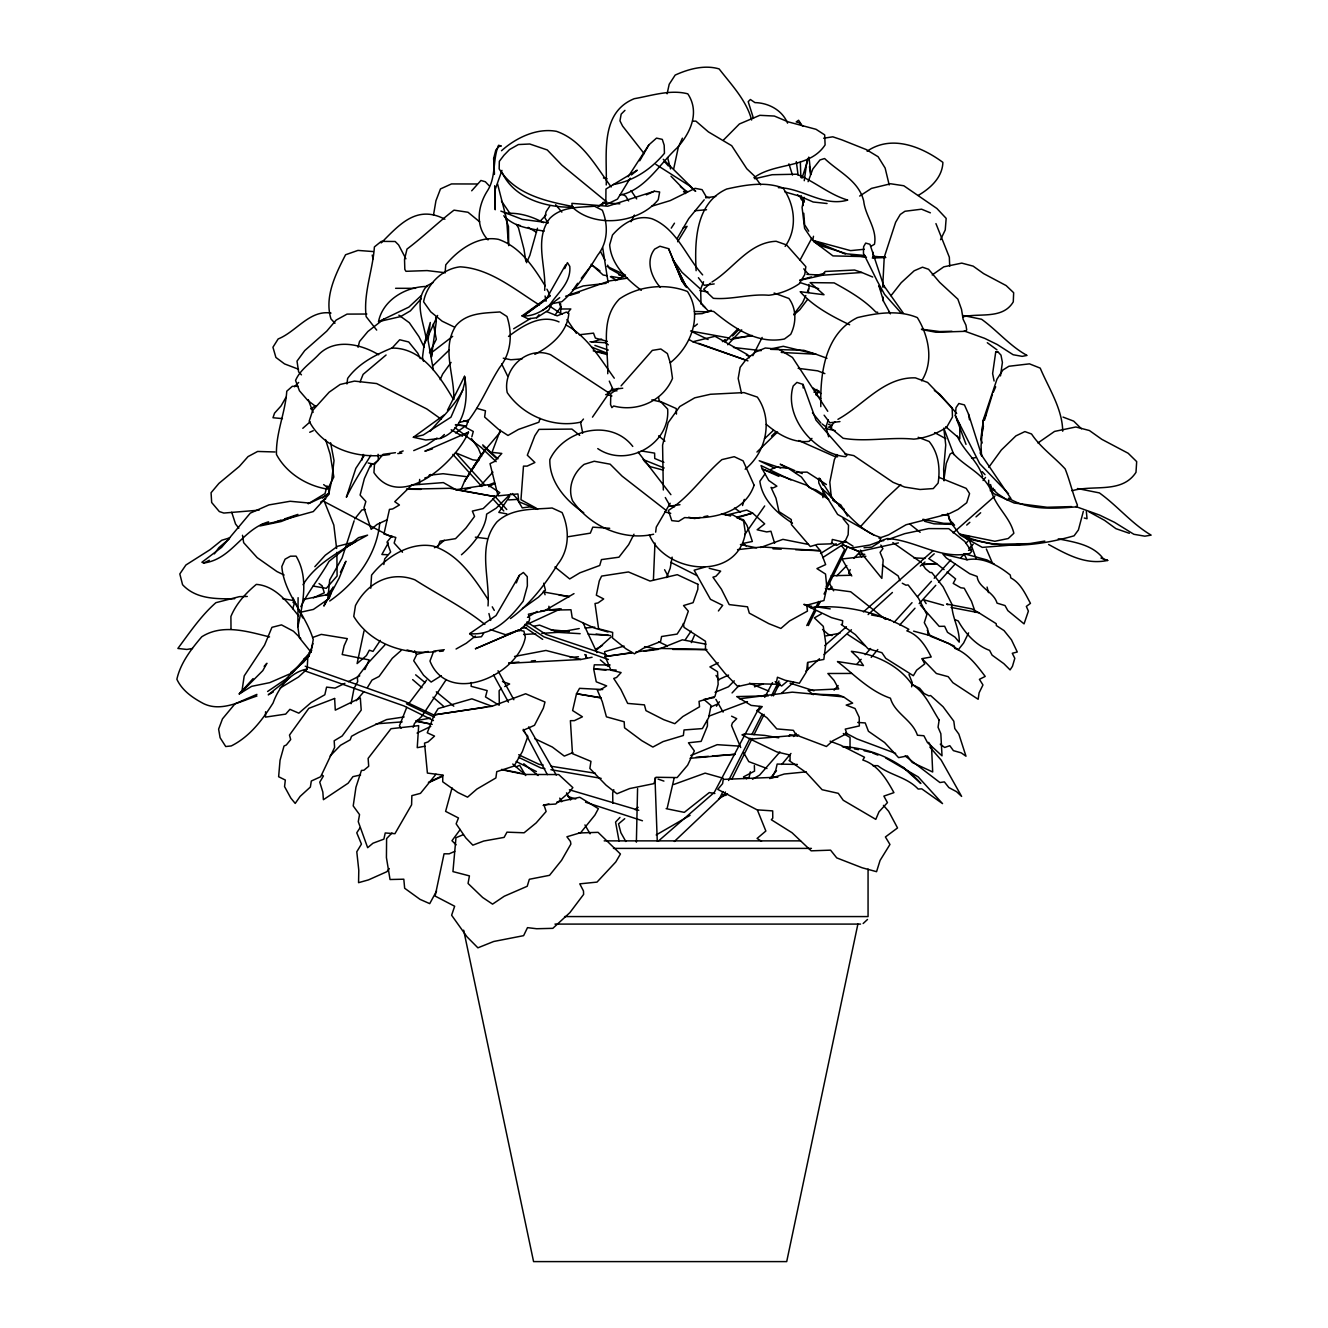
<?xml version="1.0" encoding="UTF-8"?>
<svg xmlns="http://www.w3.org/2000/svg" width="1328" height="1328" viewBox="0 0 1328 1328"><rect width="100%" height="100%" fill="white"/><g stroke="black" fill="none" stroke-linecap="round" stroke-linejoin="round"><path stroke-width="1.5" d="M696.121 270.696C694.561 241.281 695.54 203.051 726.632 189.041C744.859 184.974 765.094 181.206 783.005 188.028C795.057 205.043 797.68 228.848 785.13 246.394M707.442 720.025L707.426 726.034L701.151 741.373L688.452 742.784L694.361 750.918L687.655 765.16L677.131 777.577L655.999 777.278L653.907 783.636L629.638 788.566L616.956 793.762L606.099 785.197L589.864 768.464L590.96 761.359L572.468 753.657L570.393 720.672L574.36 720.656L582.428 716.805L572.617 710.563L576.501 693.731L579.556 688.336L602.729 689.531M850.02 747.531L850.053 737.472L843.33 733.521M988.679 480.205L988.663 483.89L991.485 488.123L997.876 493.867L1006.69 499.726L1010.923 498.498L980.031 452.898M309.142 652.446L310.984 652.164L299.398 637.755L297.837 626.733L298.103 597.683M265.6 711.742L265.484 717.12L285.686 714.115L289.902 709.335L298.833 713.169L311.167 702.512L324.829 694.76L326.588 687.124L335.054 688.12L344.898 683.306M606.249 184.957C607.195 154.895 599.492 112.863 634.22 98.704C651.733 95.649 670.325 89.275 687.804 93.84C700.155 112.332 690.344 133.315 677.014 147.956C659.053 164.489 645.308 189.838 619.894 195.183M822.928 497.635L823.177 489.418M379.791 522.701C376.87 554.971 355.804 582.859 329.709 601.003M636.378 842.184L637.573 788.55M820.804 406.65C820.057 374.064 824.655 333.66 857.423 317.608C876.762 313.01 898.525 309.706 917.333 317.608C928.82 336.167 934.049 361.382 921.682 380.854M653.409 580.104L654.953 543.069M471.291 682.526L471.125 686.31L487.177 690.593L485.5 696.918L498.415 704.819M419.432 484.438L419.648 479.425M280.142 688.037L298.501 677.014L307.166 669.046L307.814 657.078L303.431 662.357L290.799 672.483M370.744 588.221L371.574 575.124C385.767 557.295 409.871 541.409 433.625 546.157C458.924 554.606 474.279 578.427 488.206 599.692M804.253 180.708L807.192 159.393M445.129 272.273L445.76 264.853C458.027 249.863 478.08 235.371 498.465 239.355C520.111 246.792 533.673 267.16 545.127 285.819M364.021 630.9L357.099 663.585L366.445 655.567L369.333 650.222L373.002 651.384L380.323 640.395M966.02 444.382L955.313 415.515L956.027 407.663L958.866 403.496L964.46 404.924L968.544 414.17L981.824 455.819M800.336 162.082L800.867 177.587M655.667 532.146L656.264 527.116L670.175 503.279M807.573 662.788L806.461 671.819L799.356 683.273L785.13 680.268L777.444 677.23L776.017 684.219L750.984 683.621L737.77 686.526L725.105 673.495L705.483 649.375L705.517 641.291L684.069 627.397L683.289 623.479M433.36 370.031L428.048 340.217L430.289 322.488L424.113 344.599L422.503 357.315L423.466 361.183M346.923 383.958L347.637 378.414C358.245 363.64 375.293 354.858 391.76 348.085C421.806 347.521 440.033 376.72 453.529 399.545M997.859 351.97L995.751 351.854L992.63 373.55L994.091 381.003M297.837 626.733C302.85 603.576 308.992 577.912 296.111 556.133L290.434 556.2L285.088 559.171L281.835 566.525C283.877 593.467 305.589 613.951 313.242 639.498L310.984 652.164M1000.482 375.907L1002.408 362.428L1000.98 355.124L998.208 352.169L995.751 351.854M943.843 480.022L946.266 463.422L950.101 454.076L952.425 452.649C964.709 467.058 984.778 473.465 991.784 492.456C996.548 507.528 1010.326 517.837 1013.862 533.275L1008.234 538.521L994.838 541.276L959.497 534.055L950.865 522.668L947.677 513.421M383.825 564.516L384.722 558.872L390.648 552.05L387.012 542.073L391.843 536.147M911.622 686.808L912.286 682.741L908.999 674.607M433.492 215.103L435.949 200.727L440.481 188.925L451.487 183.928L476.702 183.994M672.151 557.146L670.159 568.351L666.507 577.547M981.724 435.601L983.45 426.006M984.48 420.246L992.448 394.15M789.363 736.326L789.662 734.683L797.331 736.027M326.738 599.99L323.866 606.066L327.767 599.326L329.693 579.954L342.093 557.959L354.128 520.808M813.5 236.268L812.67 240.351L845.305 254.063M364.885 669.578L369.151 659.916L342.192 654.521L344.135 645.757L347.338 638.635L321.26 634.386L312.644 637.49M804.204 197.357L802.079 207.417L804.602 228.383L812.67 240.351L850.584 250.627L864.213 249.282M857.888 924.089L786.707 1261.6L533.574 1261.6L463.655 930.164M351.09 703.724L354.028 688.485L357.697 681.596L357.332 677.247L368.454 662.655L385.103 644.727M673.711 168.789L678.309 147.342L682.409 138.178M667.104 93.79L669.212 84.245L675.172 75.082C688.535 69.006 704.57 64.591 719.129 68.923C731.28 84.594 746.635 100.579 751.615 120.035M750.337 771.784L749.092 777.478L743.414 778.407M1083.349 511.313L1078.402 529.955L1074.086 535.815C1036.77 546.455 995.851 550.672 959.497 534.055M667.171 808.254L674.176 777.959M361.797 460.268L363.158 454.442M564.682 268.638L567.421 262.629L569.795 266.38C571.189 282.781 557.777 292.625 549.825 304.859C542.305 311.532 532.362 316.811 522.037 315.881L550.24 295.663L523.315 316.081L545.825 299.813L565.562 264.953M358.062 347.289L359.506 341.528L367.889 331.485L384.041 318.936M494.265 174.433L493.667 158.48L495.825 150.014L498.93 146.545L501.32 145.98L498.531 145.3C492.489 159.692 496.274 176.79 487.625 190.535C477.931 205.392 474.81 226.075 488.023 239.903M744.294 499.394L742.551 505.52M444.083 415.017L413.373 437.277L423.217 435.02L450.956 417.175L462.775 389.984L465.215 380.671L464.534 376.322L447.503 410.269M471.872 436.729L473.283 431.484L465.929 427.5L468.386 419.847M537.475 228.233L529.822 255.441L526.519 262.695M501.951 170.399L494.863 190.402L495.244 209.758L494.73 186.053M801.996 178.168L808.769 157.119M540.015 418.403L538.919 422.221L518.451 429.425L507.993 435.451L498.631 429.425L484.62 417.025L485.467 410.784L476.868 408.36M267.575 691.49L285.869 679.089L309.026 656.065L312.927 643.599M828.622 436.796L825.983 426.919L828.257 419.814M452.035 787.886L445.61 811.375L458.475 817.982L456.135 823.825L465.813 837.902L472.851 845.156L483.724 841.039L504.109 837.387L506.981 832.158L524.095 832.789L536.18 822.895L546.14 811.491L543.916 804.801L555.685 804.038L569.33 792.252L572.849 787.604L558.723 774.556L524.892 774.456L503.046 769.974M292.658 608.705L294.335 603.626L292.957 602.215M613.785 789.679L612.689 792.999L612.839 803.34M413.141 727.329L414.485 723.428L421.823 716.307L446.225 679.587M808.105 181.67L812.819 169.021L819.974 159.958L824.588 158.53C838.532 171.976 858.801 180.542 863.715 201.092C865.242 216.032 877.443 228.914 874.471 244.252L871.151 246.178M370.728 466.825L371.906 463.738L368.188 463.007M701.035 304.178L700.636 289.172L703.541 281.752M406.75 707.343L399.413 725.868L401.122 728.176M516.326 582.892L519.298 575.406L523.381 572.468L527.266 576.667L527.365 585.93L523.182 601.186C510.101 618.201 493.452 636.062 469.664 633.639L474.345 637.473L481.45 636.759L483.624 633.356M360.087 381.866L363.092 374.396L386.083 355.008M424.113 344.599L437.626 315.45M850.202 569.579L848.658 573.298L851.829 575.937M461.297 488.837L464.518 481.317L475.059 464.402M691.307 642.619L694.312 635.647M993.261 392.324L995.668 386.846M440.182 379.625L442.672 374.031L451.055 362.428M805.814 295.53L802.577 302.651L793.995 314.072M807.441 291.977L809.051 288.425L808.918 284.408M416.726 654.455L413.705 660.73L423.532 675.188L431.135 682.061L441.311 675.67M836.856 454.508L834.349 459.687L829.817 482.164L831.345 497.685M986.057 414.801L983.384 420.312L980.761 439.236L982.172 443.037M940.523 239.704L945.237 229.993L946.167 218.373L936.904 208.496L903.787 185.754L890.607 183.762L871.483 188.393L859.664 196.063M968.577 632.892L963.597 643.051L958.351 649.674L948.657 643.466L930.397 636.228L927.293 630.169M328.564 596.305L333.145 587.059M340.449 572.285L345.927 561.196L339.155 578.112L327.767 599.326M806.777 625.554L818.745 601.451M826.116 586.611L844.558 549.526L841.587 545.841M808.37 625.571L815.741 610.731M817.583 607.029L820.339 601.468M824.024 594.048L847.065 547.684M723.594 795.721L725.437 792.019M731.877 779.088L752.146 738.418M754.005 734.716L764.131 714.381M773.344 695.905L779.802 682.957M552.398 302.718L548.763 309.988L536.628 317.757L528.029 318.836L522.037 315.881M631.032 221.743L634.402 215.07M722.98 791.554L719.245 798.925L674.342 841.471M728.574 780.499L750.038 738.119M751.897 734.434L762.156 714.182M771.485 695.756L778.955 681.015M429.459 352.767L436.314 339.271L433.326 324.015M633.971 534.221L628.675 544.629L618.948 557.196L601.435 559.603L599.741 565.479L579.855 572.833L569.695 578.942L554.921 566.973M752.876 355.672L762.156 337.428M759.882 706.446L714.232 792.501L658.373 841.072M764.729 697.3L772.498 682.658M867.499 919.457L863.15 923.524M800.02 260.122L811.757 238.293M436.58 891.022L429.724 903.638L420.013 899.355L404.658 888.249L403.812 879.202L390.034 879.518L386.431 857.606L386.597 838.615L391.959 832.988M462.775 389.984C454.774 405.87 441.411 417.606 430.372 431.069M630.219 178.201L617.47 199.117L605.834 204.794L605.95 189.024L637.274 170.183L631.431 174.914M370.927 455.255C362.229 469.033 353.646 482.379 346.359 497.236L355.821 468.369L364.353 455.454M388.324 542.853L381.866 554.506L387.71 554.706M300.825 606.713C308.76 590.728 320.197 576.85 329.045 561.329L358.527 537.657L367.59 535.134L347.67 546.057L356.053 541.309C336.797 553.295 315.168 564.782 303 584.735M285.968 397.338L281.038 405.97L274.547 413.141L272.987 417.739L282.432 418.619M639.731 160.804L648.877 144.868L656.513 138.112L662.29 139.374L664.183 145.2L664.448 153.301C651.152 169.204 634.004 180.807 613.121 184.592M592.471 417.141L612.44 388.224M519.298 575.406L496.025 615.545L469.664 633.639M677.23 238.393L688.751 218.589L704.205 199.798M421.358 298.534L410.369 310.885L400.608 316.579L378.53 321.658C382.796 299.896 406.219 286.3 427.566 286.45M500.341 430.206L492.007 452.367L501.785 453.446L494.348 461.58L490.032 463.655L498.033 495.859L517.953 493.933L518.783 501.718L537.624 509.404M253.084 678.608L239.256 693.946L242.061 690.328L244.219 675.902L264.587 645.076L271.941 627.331L281.503 624.89L293.438 631.215L300.775 638.453M500.291 432.115L481.184 454.641L473.498 467.074M367.458 687.456L372.023 680.069L379.044 676.483L392.275 658.306L400.956 650.637M481.184 454.641L464.518 481.317L468.967 474.644M628.144 176.79L648.877 144.868M671.238 228.134L674.475 223.187M549.775 206.122L546.123 211.65L544.779 217.56L548.115 223.054M716.456 706.197L719.378 701.782M471.174 471.307L486.729 447.934M360.021 827.842L356.751 832.789L361.448 844.077L356.784 851.779L358.792 870.238L358.56 882.672L368.503 879.883L386.896 871.683L389.287 868.545M685.447 639.515L691.141 631.049M408.642 703.84L426.57 680.152M744.742 534.57L764.679 505.951M574.128 288.325L577.647 283.279M677.629 241.746L687.074 226.341L683.19 227.918M392.142 347.953L399.695 339.752L408.725 341.977L417.805 353.198L420.295 358.577M311.682 650.405L292.309 672.848L269.75 682.642L251.639 686.344L239.256 693.946M214.356 553.892L218.921 547.601L229.263 538.886M555.154 314.852L561.13 306.652M988.779 467.273L1001.329 450.009L1015.903 435.883L1024.901 431.583L1031.541 433.99C1040.654 447.685 1054.183 456.965 1065.172 468.933C1069.953 480.935 1072.559 493.335 1077.44 505.155L1076.493 506.848C1053.884 508.674 1028.586 510.483 1008.583 498.183M260.786 524.776L275.062 522.136L313.275 511.579L329.211 494.066L309.706 503.096L290.151 501.27L268.887 504.922L250.311 513.106L221.61 547.352L201.889 562.259L203.682 563.022C231.952 559.387 242.277 529.191 268.605 521.821M807.557 299.447L799.821 309.69L793.845 314.919M718.398 610.963L722.681 605.336L710.463 599.326L694.146 570.21L704.72 567.189M460.285 829.452L451.968 840.724L456.118 844.857M509.686 496.39L498.813 512.409L506.864 513.87M890.955 295.729L901.181 282.731L914.179 270.779L922.495 267.194L928.554 269.285L939.66 282.349L957.87 299.165L961.522 309.391L963.115 319.251L965.954 325.211L966.718 329.908L965.406 331.319L935.958 332.249L921.698 329.543M581.282 278.299L591.508 265.301M536.628 317.757L539.035 314.719M983.069 480.52L985.525 477.433M354.676 518.982L361.897 509.985L365.3 509.421M471.689 190.8L480.935 180.475L485.351 181.753L489.302 185.903M567.571 312.877L570.824 308.976L561.495 308.992L559.171 302.452M583.473 419.05L580.618 422.487L582.71 433.144M769.908 778.64L776.482 770.771M781.76 764.463L790.957 753.441M871.218 657.393L877.808 649.525M432.447 448.864L424.86 451.205L468.485 432.164C455.919 461.878 400.558 512.226 373.932 472.585L374.463 464.601L383.128 454.325L395.462 452.699M356.186 700.736L363.706 691.888M435.999 774.224L420.461 793.364L411.863 795.638L411.597 804.818L394.931 833.685L385.236 832.971L383.875 839.147L372.952 843.23L367.657 847.696L358.278 821.683L359.539 814.612L353.215 805.93L355.954 787.222L361.432 770.456L363.872 770.257L368.703 766.256L368.122 758.404L391.013 728.707L418.669 725.636L417.241 747.664L425.01 746.203M332.714 588.57L326.007 595.392M779.934 751.947L759.616 775.104L752.495 779.237M793.463 736.509L796.169 733.421M834.084 690.178L838.134 685.547M857.091 663.934L861.158 659.302M865.209 654.671L870.62 648.496M264.139 666.341L266.911 663.27L262.811 670.623L240.351 693.183M307.166 669.046C290.334 672.018 278.498 687.721 273.053 703.043C262.164 720.141 249.863 736.625 231.271 745.938L225.727 746.535L220.099 737.737L218.622 729.138L222.473 718.863L234.94 703.873L256.918 694.378M501.519 150.728C515.845 137.913 536.661 127.704 556.482 131.339C582.311 140.287 595.708 166.199 611.212 186.949M492.92 472.137L480.006 486.264M894.026 622.483L912.037 602.663M917.565 596.554L931.426 581.315M934.198 578.261L950.815 559.968M966.054 543.185L968.826 540.147M899.753 624.973L914.992 608.207M919.159 603.626L935.775 585.333M938.547 582.278L955.181 563.985M960.708 557.893L963.481 554.838M969.025 548.746L973.192 544.165M314.836 566.691L325.26 555.253L337.495 546.289L352.468 542.488M501.42 688.269L499.112 690.792L499.328 705.102M430.637 474.445L428.214 477.034L424.794 477.997M727.744 344.765L741.705 329.842M732.06 692.934L739.082 685.447M829.021 589.698L831.826 586.71M540.479 220.88L546.057 214.97M449.213 350.011L433.011 365.681M732.658 335.967L738.335 330.058M330.124 756.014L340.532 745.274L350.26 739.779L351.522 736.293L358.743 732.326L386.631 719.577L404.144 716.937M834.963 421.806L829.768 427.184L843.131 438.273C866.653 442.224 890.059 436.779 913.83 439.136C925.649 438.057 936.804 433.692 946.681 427.234L952.458 417.025L952.176 407.962L927.625 382.447L915.407 377.866C883.834 376.837 863.515 405.272 837.935 419.333M836.839 575.788L846.783 565.562M853.887 558.258L860.976 550.937M725.121 341.943L737.97 328.763M621.089 385.867L652.33 350.376L660.846 348.998L667.386 353.563L670.258 362.743L672.499 378.38C663.021 401.122 637.108 412.294 613.669 405.986L611.893 407.63L610.548 404.592L610.814 393.619L618.267 388.307M734.268 680.832L728.474 686.759L715.062 692.32M826.846 586.063L829.751 583.108M811.939 438.389L809.034 441.344C793.098 443.32 778.009 434.356 766.306 424.346M860.942 526.154L885.842 498.515L900.799 484.571M723.577 139.955L739.414 123.969L759.832 115.32L774.357 116.051L788.218 121.877L816.056 129.314L824.688 134.875L825.103 144.901C809.267 168.938 775.403 161.983 753.889 177.736M294.401 386.714L298.667 382.464M624.957 110.357L621.172 114.125L619.96 120.848L622.6 126.077L644.163 153.633M518.982 631.049L529.092 621.089L529.723 618.582L528.395 614.217L544.463 610.814L573.995 593.616M756.943 452.051L777.594 431.982M815.94 394.715L818.895 391.843M771.518 436.099L775.95 431.832M815.84 393.47L818.795 390.631M764.978 473.996L759.865 481.267C762.255 499.826 777.444 513.637 792.467 523.166M670.159 362.81C690.992 346.359 703.11 315.566 687.439 291.496C666.075 283.08 638.635 285.653 619.479 298.933C599.559 319.201 608.423 348.517 607.743 373.732M510.633 493.817L496.24 508.143L486.629 514.119C485.583 529.274 472.751 545.044 461.447 554.755M764.513 438.721L773.51 430.272M814.014 392.258L817.019 389.436M413.373 437.277L425.773 440L440.149 438.472L444.382 434.505M420.876 295.912L408.875 307.1L378.53 321.658M596.82 649.757L611.112 636.876M781.511 693.282L793.663 682.243M805.83 671.188L819.492 658.754M824.057 654.621L851.397 629.754M868.114 614.565L892.416 592.471M745.174 469.216C766.239 452.167 773.51 420.013 757.325 397.089L743.962 392.59L710.463 394.267L694.71 397.836L679.77 406.534L668.15 422.702L662.589 445.129L663.336 489.999M381.202 242.908C399.363 224.731 416.594 204.446 444.88 219.203M710.414 283.196L703.691 289.222L713.335 298.319C731.994 299.862 749.872 293.637 768.812 295.264C779.719 293.986 790.077 289.936 799.19 283.827L804.751 274.547L805.847 266.679L786.591 244.966L776.15 241.281C748.892 242.343 733.587 268.92 711.974 282.001M933.036 550.672L863.432 611.893M953.155 532.893L994.954 495.975M920.287 566.093L924.935 561.993M929.583 557.893L934.215 553.793M966.718 525.075L969.822 522.336M976.014 516.874L980.662 512.757M302.801 428.297L310.138 421.839M776.913 687.439L780.001 684.733M824.804 645.607L846.434 626.733M436.746 546.787L444.332 540.264M635.249 809.765L638.121 807.308M990.24 490.746L993.228 488.223M787.487 681.081L781.611 686.028L775.187 681.613M624.741 818.679L618.533 823.908L620.89 832.739L625.837 841.504M722.548 341.645L725.055 339.553M694.411 326.505L697.399 324.049M432.38 352.003L452.665 336.366M289.62 677.695L268.256 694.826L273.352 691.921M510.45 618.549C530.021 604.323 545.111 584.586 557.793 564.168C569.612 549.427 569.579 529.258 562.093 512.558L552.116 507.993C533.076 509.637 511.977 507.794 496.904 521.954C476.818 545.957 490.148 577.929 488.023 605.95M322.521 498.1L328.946 493.02L331.635 480.869L334.025 460.6L330.589 442.739M475.407 636.062L466.277 643.25L456.068 649.01M619.96 817.417L615.561 822.098L619.064 841.039M530.619 318.471L513.654 328.78M326.041 495.195L328.946 493.02L329.128 489.185L326.97 485.915M542.588 310.486L559.702 297.688M522.468 608.556L538.421 597.218L545.443 590.23L543.683 583.241M508.508 336.432C522.734 325.758 540.828 313.757 559.038 321.924M932.19 274.946L943.793 266.845L961.754 263.11L973.142 266.131L983.65 273.634L1006.159 285.586L1013.662 292.724L1013.281 301.871C1002.607 319.683 979.566 312.777 962.75 316.877M455.57 432.945L465.613 425.939L455.77 424.611M1037.932 442.954L1054.548 431.417L1075.846 426.985L1089.408 430.521L1101.792 439.319L1128.169 453.263L1136.685 461.613L1135.988 472.336C1121.795 494.099 1093.027 484.388 1071.945 490.779M437.028 438.057L426.886 444.946L413.722 450.607M463.455 834.615L455.969 837.702L452.948 871.6L469.431 875.882L468.054 883.452L482.645 897.479L492.555 904.136L504.258 896.234L527.216 886.274L529.341 879.285L549.543 875.318L561.595 860.278L570.891 844.06L570.442 841.454L566.907 836.773L580.718 832.656L594.911 815.077L598.364 808.669L579.755 797.265L556.698 802.228M918.196 195.432C930.397 188.294 942.365 177.487 942.897 162.381C921.698 146.727 891.669 134.344 867.118 151.209M463.953 435.202L468.485 432.164M320.712 502.034L325.775 498.78M822.729 557.577L843.413 544.248M440.149 438.472C465.215 429.575 469.016 398.765 464.534 376.322M310.702 408.858L315.732 405.687M820.505 553.51L836.208 543.75M527.498 617.337L537.11 611.428M308.196 503.793L325.045 493.584L326.754 486.978L323.667 484.604M600.223 204.927L603.559 202.918L619.861 203.815M656.181 834.947L690.079 815.342M718.597 798.842L727.528 793.679M359.772 675.852L348.318 681.646M821.451 613.835L814.379 617.902L823.294 626.335L825.85 643.748L823.825 659.435L807.64 662.406L807.905 669.611M304.012 658.904L309.026 656.065M596.239 648.944L602.497 645.408M488.804 486.745L494.796 483.375M534.852 354.327C550.722 346.359 567.587 332.166 568.816 313.225L566.326 312.097L557.179 315.832L546.588 311.599M598.065 206.604L606.63 201.889L561.877 165.137L547.252 149.948L529.739 144.005L518.368 144.553L509.52 149.566L503.943 155.26L499.328 161.335L499.162 168.888C515.065 194.502 545.808 201.258 573.181 206.587M432.945 282.648L426.886 285.852C413.357 301.406 423.798 322.073 426.321 339.719M504.69 686.559L509.603 684.003L502.499 681.513M615.296 280.64L623.679 276.506L609.369 268.522L607.61 265.152M417.075 733.073L430.787 726.399M718.332 662.805L709.899 666.905L717.552 671.736L718.149 684.335L714.962 696.453L699.043 701.367L699.524 706.811L682.824 716.556L674.823 723.694L663.784 719.693L645.972 710.646L644.412 704.869L627.663 703.408L620.857 689.398L613.735 678.459L616.557 677.496L621.122 672.566L610.93 670.192L605.186 656.513L604.572 651.716L624.077 646.089M203.682 563.022L209.359 560.283M690.776 755.532L717.186 744.676L739.812 746.137M428.38 782.358L443.303 775.353M313.325 597.882L324.298 592.803L322.189 585.914L319.052 583.54M608.124 392.125L611.66 390.498L617.022 390.83M527.681 624.077L561.063 608.656M386.88 519.895L377.052 524.411L371.176 529.357L363.972 507.86L365.864 501.486L360.104 495.095L364.37 478.578L370.827 464.451L373.234 464.136L378.38 460.185L378.098 454.309M718.697 679.587L728.574 675.072M646.371 194.851L654.372 191.249L659.651 191.979L658.256 199.665C639.249 223.32 594.911 228.665 572.351 207.168L571.887 203.35L607.759 206.222L654.372 191.249M430.471 781.827L441.743 776.714M309.723 432.264L313.259 430.704M770.323 469.664L776.432 466.991L788.384 468.319L801.431 477.051L809.399 487.791M454.724 851.397L449.179 853.821L444.05 853.804L435.119 896.068L454.657 906.244L451.62 915.241L466.958 936.771L477.897 947.827L493.717 941.486L523.614 935.659L527.498 927.641L536.628 928.737L552.83 928.338L569.895 912.618L583.623 894.391L583.473 890.955L579.772 883.85L597.002 882.107L615.777 861.972L620.425 854.004L598.065 832.341L578.61 832.988M710.762 706.994L718.348 703.707M516.028 766.837L519.713 765.31L525.705 775.552M572.866 752.611L564.3 756.097L552.348 747.05L534.769 738.683M673.711 784.499L705.135 773.128L723.179 778.241M660.481 648.562L682.343 639.814L705.981 644.18M295.729 515.696L281.121 521.539L260.105 525.938M434.389 547.7L437.974 546.306L440.132 541.143L455.554 538.653L465.995 527.946L474.561 516.409L472.353 511.081L483.226 508.558L499.776 492.638L487.774 484.803L455.952 489.717L443.353 482.595L411.879 485.019L394.765 501.702L399.429 504.989L392.673 508.939L389.453 509.404L383.941 534.039L395.81 537.475L394.15 543.052L402.484 552.249M488.372 485.052L493.983 482.894M491.991 706.28L525.639 693.764L544.995 702.031L543.368 708.139L534.487 725.287L523.066 730.417L527.88 736.393L522.369 751.615L514.102 766.04L496.755 771.668L495.875 777.959L476.885 789.081L467.572 797.165L457.762 792.434L442.705 781.794L442.805 775.071L427.4 773.079L424.528 743.116L428.048 741.937L434.538 736.094L427.251 732.79L434.239 714.879L438.19 708.571L471.921 698.827L491.991 706.28L434.239 714.879L486.579 706.944M256.935 696.021C240.086 701.466 221.079 712.09 203.599 703.641C192.809 697.93 182.185 690.693 176.873 679.272C180.492 663.004 191.149 649.226 201.773 636.776C222.49 623.579 247.589 631.497 269.551 636.925M708.687 716.257L747.465 701.616M761.044 696.486L766.854 694.295M711.194 310.271L702.23 313.607L694.793 314.022M572.418 289.902L583.258 285.918L606.166 283.345M605.651 394.648L609.403 393.271L550.522 354.676C526.884 345.429 502.266 369.018 507.23 392.623C523.182 415.913 553.61 428.396 581.266 422.005M760.512 547.534L782.906 539.351L808.47 544.447M565.612 296.26L609.519 280.922L627.53 278.15M879.003 538.222L888.532 534.885L906.045 524.759L949.088 513.787L957.969 509.437L966.718 502.748L969.573 493.618L966.17 488.355L938.68 477.233M887.685 539.633L904.733 533.657L928.67 528.594L948.756 528.677L964.775 541.475L971.648 551.485L969.888 553.394C940.722 560.267 915.639 540.181 887.22 538.537L869.84 545.011L850.783 548.149L842.682 544.746L842.55 541.907L846.517 542.023M399.562 452.167L403.181 450.939M968.51 550.406L972.079 549.178M275.062 522.136L280.772 520.211M284.574 518.916L297.92 514.401M754.47 686.842L763.384 683.854M591.989 342.026L601.617 339.105M465.082 489.451L470.942 487.658M736.874 517.903L752.627 513.106L764.679 523.846L757.143 529.772L766.688 531.93L770.937 531.233L774.622 543.252M569.596 295.43L579.274 292.492M229.678 537.873L221.743 540.264L210.09 549.659L185.903 565.014L179.811 573.945L182.567 584.702C196.013 599.26 216.464 599.011 234.724 598.712M651.733 206.222L670.291 200.578L695.108 188.327L702.064 189.655L706.43 197.125M799.937 280.108L811.375 276.921M815.193 275.842L824.721 273.186M736.725 517.156L752.627 513.106L746.751 510.068L725.47 515.33M428.23 651.45L416.394 654.422L414.585 650.77M458.874 422.536L468.684 420.129C481.118 403.944 488.571 384.688 499.643 367.491C511.33 353.049 512.641 333.71 506.981 316.512L499.909 311.947C484.405 313.176 467.107 312.578 456.002 325.576C441.145 348.135 454.574 374.745 453.794 399.363M543.152 805.415L548.962 804.054M754.702 178.732L772.116 174.715L796.568 174.217C814.612 181.355 829.153 194.618 847.712 200.08C823.277 207.218 802.361 187.912 778.341 187.646M722.415 341.213L726.117 340.366M850.783 548.149L859.166 551.601L898.425 542.903M799.888 280.324L822.464 275.211L861.822 272.489L872.712 277.021M689.332 339.719L692.884 341.744L715.028 336.299L747.681 354.742L749.291 357.73M653.608 534.238C623.064 541.11 589.898 526.286 572.501 500.673C567.355 487.575 573.381 472.668 584.137 464.368L594.214 461.248L610.15 464.186L622.102 476.138L666.125 510.417M360.585 774.971L352.933 776.648L348.135 783.205L323.401 799.705L322.837 792.052L319.749 782.159L323.434 775.967L321.542 775.071M299.929 612.374L313.408 609.419L329.112 598.53L330.805 593.948L303.73 599.409M771.634 348.749L783.271 346.293L815.923 354.211L826.995 358.278M730.101 339.536L752.212 335.469M550.489 304.012L561.827 301.722C576.85 288.89 587.391 271.676 597.766 255.026C608.008 242.26 608.373 224.93 602.331 210.222L594.512 206.238C579.008 207.517 561.777 206.321 549.858 218.34C533.756 239.505 546.439 266.364 544.663 290.351M700.288 517.422L694.61 518.551L688.634 517.239M704.056 516.658L707.841 515.895M508.807 663.286L580.817 659.485L592.089 657.26M826.016 635.88L839.993 633.174M520.991 628.509L526.569 627.497M534.005 626.152L539.583 625.139L557.943 632.36L580.17 633.688M579.224 628.559L557.943 632.36L541.791 633.356M416.295 720.623L430.255 718.133M714.099 697.632L703.923 699.424L711.028 705.566L708.671 717.635L702.379 728.591L684.036 729.952L683.356 735.496L663.087 741.588L652.861 747.066L641.822 740.692L624.558 727.827L624.177 721.768L606.431 716.838L602.265 701.616L597.218 689.913L600.522 689.68L606.63 685.895L596.255 681.812L593.682 668.997L594.313 664.813L610.116 664.996M514.517 656.464L545.941 650.454L580.817 659.485M192.494 648.496L186.866 649.442L177.869 648.462C189.605 632.709 200.81 615.943 215.9 602.68L239.355 596.654L247.274 596.455M969.855 536.678L960.26 535.151L982.305 547.385L1029.416 543.633L1044.804 541.077M568.185 536.728L590.313 533.159L592.786 527.15L609.685 528.278M971.598 458.276L975.665 457.629M572.783 207.234C546.256 207.666 514.119 198.702 502.1 172.457M602.696 202.52L606.63 201.889M823.659 138.228L832.805 136.817L841.902 139.872L866.271 149.583L878.107 156.737L885.129 168.042L889.196 184.924M865.873 556.249L842.052 558.988L851.281 575.273L831.145 575.738M631.779 652.612L605.186 656.513L631.896 652.911M635.88 652.015L660.431 648.429L706.911 649.508M679.969 504.706L670.208 506.101L665.295 497.535M777.81 777.195L723.245 779.387L722.598 783.636L717.767 789.38L757.109 809.848L772.697 810.893L772.763 818.181L771.336 819.741L792.052 832.739L811.142 850.833L830.564 850.152L836.74 857.888L862.138 867.765L876.563 871.683L880.066 860.444L889.943 844.475L885.411 836.972L897.529 827.942L888.664 811.325L883.435 805.349M705.6 197.822L715.759 196.411M714.198 283.926L704.189 285.321L698.412 277.718M444.282 649.691L433.725 651.118L429.973 661.062C448.084 706.513 518.069 675.404 525.34 637.307L523.929 631.149L518.667 630.153L505.603 634.718L490.215 629.538M644.229 651.251L658.622 649.309L644.561 646.636M531.632 506.632L522.269 507.894L516.459 497.983L512.326 493.518M540.629 610.963L559.154 608.855M732.973 338.125L751.731 335.735M739.497 698.794L792.301 692.154L843.529 696.885L852.642 703.126L846.185 705.085L855.033 708.505L859.199 717.269L859.349 725.935L845.255 729.105L846.799 733.554L832.789 740.808L826.414 746.502L796.086 734.982L793.38 730.334L776.797 728.906L767.069 717.867L756.777 710.463L759.101 710.065L762.222 706.596L751.167 705.4L736.708 696.586L768.348 695.839M622.749 388.208L612.972 389.37L609.286 381.119M839.943 421.59L829.851 422.752L824.107 415.183M579.224 334.772L593.516 333.145L595.376 338.092L607.261 341.379M737.555 549.659L761.724 546.953L820.405 550.722L825.651 564.599L816.919 568.6L825.535 574.061L826.863 587.607L823.941 600.522L806.826 605.186L807.441 611.112L789.496 621.006L780.881 628.443L768.829 623.662L749.307 613.138L747.498 606.813L729.188 604.589L721.403 589.184L712.937 577.182L715.892 576.302L720.672 571.156L709.218 568.301M397.802 453.578L401.853 453.13M429.11 475.241L443.104 473.714L467.373 476.785M966.983 559.769C982.952 556.664 998.208 565.346 1010.293 575.057L1010.774 577.896C1020.651 583.025 1025.382 594.064 1030.462 603.344L1026.345 606.415L1028.387 611.129L1024.054 623.878L1007.836 610.614L1005.014 605.551L997.046 603.144C993.859 591.657 978.238 587.856 977.126 576.435L969.755 573.762L946.333 557.992L942.897 554.125L966.983 559.769L963.962 553.66L987.069 559.984L994.174 563.952M806.279 771.85L784.25 774.025L771.751 778.059L775.784 770.057L777.162 764.065L797.381 764.447M439.502 651.417L443.22 651.069M585.067 628.028L594.795 627.148M508.773 662.987L519.032 662.074M531.333 660.979L535.416 660.614M570.26 657.493L578.46 656.762M689.996 758.305L735.148 754.304L712.439 755.997M695.125 210.737L706.546 209.724M778.706 737.82L764.779 735.413L744.742 733.82L742.003 734.865L750.287 739.115L798.692 735.081M695.955 757.325L708.322 756.329M522.087 358.909L510.832 359.755L503.279 358.195M376.007 723.843L402.201 721.884M864.013 547.717L871.649 547.169L879.451 542.305L880.962 537.691L873.625 534.885L837.619 514.434L821.517 488.505L818.845 483.077L818.529 478.412L819.658 478.429L835.013 501.835M922.611 564.632L936.605 563.653L944.108 569.596M508.69 499.926L517.887 499.361M523.614 634.502L535.732 633.738M873.143 256.802L885.162 256.752M415.564 288.325L395.595 288.309M922.528 564.417L936.605 563.653L928.72 558.59M879.949 540.861L883.734 540.679M389.702 454.475C359.506 459.538 324.181 449.86 309.175 421.175L312.744 410.352L329.145 392.192L340.151 384.456L354.46 381.103L376.637 383.56L426.803 408.958L441.211 419.183M941.535 515.148L947.694 514.915M872.28 258.014L885.793 257.566M692.668 121.213L695.889 121.114L708.388 131.887L731.695 145.698L746.768 168.722L754.155 175.728L760.695 184.858M1071.563 506.599L1047.095 507.263L1014.177 503.03L993.643 493.584L990.439 489.268L994.357 489.999M951.96 331.27L939.66 331.552L921.383 329.178M795.14 472.37L807.075 472.104L826.414 484.504M1029.416 543.633L993.942 544.347L966.386 538.653M851.58 673.445L827.875 673.495L834.017 680.368L838.715 688.933L808.088 690.377L813.267 694.71M435.617 651.633C404.725 655.318 370.429 643.947 353.763 616.408L355.456 605.585C367.043 583.291 389.868 570.459 414.867 579.805C438.19 594.761 463.256 606.913 484.869 624.426M366.843 314.022L347.04 314.105L336.133 320.098L326.738 331.17L304.743 350.575L297.007 361.133L298.617 371.823L301.439 374.845M1100.945 558.042L1107.685 560.433C1085.457 565.164 1067.098 554.49 1048.605 544.497M604.19 840.873L800.601 840.873M613.436 848.393L811.425 848.393M564.549 916.569L868.064 916.569L868.064 869.06M554.971 924.089L860.544 924.089M504.441 213.526C518.169 212.115 531.499 216.182 543.501 222.706M298.02 386.332L292.309 386.299L286.765 391.212C285.321 412.742 275.792 432.928 276.473 454.475C286.416 473.216 306.884 485.882 327.568 489.119L333.826 477.018L330.174 454.259L325.559 439.585M810.362 607.61C844.824 603.875 878.837 612.49 908.85 629.323L906.825 630.85C918.727 634.9 925.915 646.271 931.21 656.995L921.981 658.655L924.72 663.917L916.619 670.192L913.349 675.72L885.793 658.373L881.892 652.695L867.914 648.678L855.415 634.668L841.238 624.509L842.317 624.309L842.699 620.74L831.494 617.636L803.838 604.373L807.374 605.037M672.715 649.409L704.919 649.624M687.688 191.564L683.555 191.531L685.613 193.556M770.738 349.347L803.838 350.31L815.923 354.211L781.213 352.435M420.926 489.368L406.501 489.219L449.81 488.289L496.257 496.871L455.952 489.717M872.745 765.625L877.742 765.675C890.175 775.303 906.974 777.112 918.146 789.031L921.765 788.865L942.531 803.606L918.179 776.897L885.643 757.939M953.189 523.448L943.627 523.315L922.86 519.281M259.143 510.151L223.834 513.056L219.336 511.562L211.667 502.499L211.069 492.738L218.921 483.392L239.355 466.41L248.037 456.6L257.615 451.454L274.962 451.968M865.109 256.619L832.971 255.906L813.732 241.447L825.618 246.56M953.056 524.394L934.099 523.83L924.504 521.273M773.012 548.829L781.262 549.161M795.688 549.742L820.405 550.722L816.239 545.874M913.78 557.876L924.985 558.407M616.159 670.076L593.682 668.997L606.016 670.042M811.591 694.079L838.151 694.959L843.529 696.885M806.893 274.315L822.464 275.211L825.136 271.476L854.568 270.032L861.822 272.489M827.991 427.118L831.726 427.334M588.238 634.186L610.482 635.514M721.22 514.251L732.956 514.982L743.63 521.107L745.406 532.96C737.256 581.813 665.892 573.812 649.392 535.001M857.739 722.449L865.225 722.93L868.446 731.28L884.597 742.535L898.591 757.624L907.389 755.931L912.187 762.421L932.688 772L931.559 747.1L928.687 742.352M589.931 341.744L605.219 342.757L608.324 344.832M373.085 251.556L357.946 250.411L345.562 254.76C335.669 274.099 324.181 296.791 330.971 318.936L334.988 323.235M733.454 347.471L761.226 350.658M694.411 311.449L708.953 311.864L681.978 280.955L668.615 248.685L659.933 246.244L654.654 249.116C645.342 260.919 651.367 277.353 660.365 287.412M864.794 554.357L859.083 553.876L861.739 556.963M865.059 255.507L846.949 253.864L819.841 245.464L813.732 241.447M873.11 256.238L881.178 256.968M550.904 629.771L569.38 631.53M596.073 634.07L608.39 635.249M455.321 424.91L465.613 425.939M827.062 203.516L813.168 202.005L800.153 196.328L784.914 191.896M877.758 312.279L875.816 312.063C864.146 299.73 849.173 291.147 834.167 282.897L810.146 282.615L824.024 294.75L800.186 291.712C813.516 306.652 832.009 316.33 849.654 324.796M478.827 460.501L472.718 459.82L455.487 452.748M807.773 605.784L811.524 606.215M815.292 606.647L830.216 608.888M445.378 272.755L427.101 270.58L405.936 271.31L404.824 269.385L404.525 259.309L406.999 249.066C423.333 236.782 438.024 222.34 454.01 210.156L468.02 212.264L479.707 221.859M818.679 288.691L799.888 282.515M475.341 537.176L487.31 538.703M798.145 368.321L817.699 370.844L824.871 373.6M559.188 595.176L569.38 596.587L543.135 591.906M707.824 310.669L713.717 311.499C733.504 327.833 757.342 344.566 784.483 338.972L790.708 334.341C796.385 323.036 796.634 308.959 788.932 298.485L774.108 293.04M851.082 254.91L866.503 257.167M843.944 746.568C873.027 748.859 901.563 761.21 920.852 783.487L903.007 767.235M825.369 588.354L850.7 591.773L885.461 619.396M837.636 456.799L834.2 456.268L798.759 440.531M913.598 631.149L931.326 635.88L954.268 646.039L954.832 648.379C968.079 653.442 976.91 665.527 985.21 676.417L979.417 679.338L982.969 684.949L979.101 692.818L978.155 699.275L952.873 682.675L948.209 676.682L936.389 673.495L922.296 658.887M543.152 764.994L539.135 764.364L518.684 754.769M551.203 766.273L595.442 773.261M600.704 697.615L576.501 693.731L600.92 697.964M668.681 505.868L674.458 506.798M331.004 313.093C309.723 309.607 296.41 331.668 278.15 338.955L272.937 347.239L275.909 357.448L284.541 363.905L298.518 369.234M313.142 586.063L326.306 588.321L337.096 575.987L336.864 552.382M282.515 598.646L294.069 600.638M714.879 793.513L709.318 792.55L684.302 812.371L666.125 808.652M722.283 794.791L725.984 795.439M544.895 768.646L540.878 767.949L518.468 757.259M550.921 769.692L601.152 778.357M547.717 222.672L522.319 219.386L500.855 211.102M607.128 275.709L603.144 275.012L591.109 264.289M611.096 276.407L621.039 278.15M690.577 330.987L729.221 338.009M871.467 614.997L881.427 616.823L890.158 620.11M842.417 746.701L850.435 748.162M854.452 748.892L858.452 749.639M699.906 290.566L707.99 292.094M416.295 721.353L432.231 724.358M951.031 607.427L978.802 612.739L996.216 623.679L996.332 625.554L1004.001 630.551L1011.455 639.797L1017.281 651.998L1012.285 653.276L1014.808 658.323L1012.451 666.324L1010.093 669.893L1003.802 663.618L992.099 655.152L989.576 650.371C976.296 645.607 964.792 632.991 958.252 620.973L954.915 619.645M844.591 453.811L853.804 455.62L893.08 482.346L904.667 487.061L920.072 489.484L933.285 488.571L938.116 483.093C940.34 468.585 938.713 453.213 929.135 441.477L918.163 437.277M501.602 769.41L519.812 772.996M1077.456 488.521L1099.385 492.904C1117.661 506.034 1131.722 523.713 1151.127 535.134L1144.852 536.18L1133.863 534.288L1114.524 522.336L1099.584 515.081L1075.647 506.499M963.348 315.549L981.591 319.268C997.444 330.705 1009.844 345.977 1027.025 355.423L1022.145 356.352L1013.164 354.742L997.278 344.55L984.679 338.358L964.244 330.987M740.41 544.53L756.578 547.833M415.979 720.921L430.172 723.893M825.169 428.446L835.179 430.637M603.46 178.002L607.095 178.799M664.78 511.961L670.74 513.289M1058.267 538.836C1074.634 542.206 1093.376 544.712 1103.8 559.37L1107.685 560.433M516.376 224.615L520.31 225.544M651.865 399.861L660.946 401.969L667.635 409.057C670.507 444 626.799 468.568 597.749 448.598M641.241 450.939L654.604 453.13L654.754 458.492L663.9 462.343M864.13 750.752L870.786 752.295M544.165 231.122C529.739 228.615 514.517 227.237 503.744 215.767M597.318 351.405L605.17 353.331M1084.295 518.02L1087.034 518.717L1086.354 511.479M766.953 768.514L748.776 761.625L743.73 752.81M648.794 466.277L662.805 469.996M593.251 350.858L606.929 354.493M407.015 649.956L415.913 652.446M723.146 513.919L730.533 516.044M737.92 518.152L743.448 519.746L747.033 525.49L752.345 541.475L743.381 543.368L746.17 545.941M608.008 631.995L594.18 627.995L572.219 617.835L570.974 609.768L550.124 610.133L548.862 606.282M811.209 488.555L815.99 489.949L824.373 495.178M569.413 789.795L638.768 810.296M705.749 196.71L709.55 197.855M608.224 394.848L611.942 395.976M813.998 690.809L790.027 683.14M463.671 420.644L468.186 422.022M943.511 605.269L923.69 599.758L926.131 603.609M567.886 796.468L575.738 799.024M585.548 802.228L642.453 820.77M746.336 355.074L750.071 356.302M803.091 384.439L796.933 382.398L793.198 385.983C783.503 417.009 814.678 453.744 845.488 456.683L846.882 455.438L815.94 420.063L803.091 384.439L803.174 387.975M606.431 654.754L545.941 634.419L526.867 621.985M831.959 635.564L828.24 634.303L822.547 629.489M1129.331 533.292L1115.952 528.677L1104.514 520.327L1088.827 511.712M658.041 779.071L663.917 781.096M618.549 274.713L624.26 276.705M692.884 341.744L746.037 360.237M594.894 345.396L608.274 350.061M608.456 659.501L543.982 636.892L525.058 624.326M305.191 666.224L405.239 701.616L435.003 715.56M303.979 670.574L404.027 705.965L433.443 720.54M698.694 343.354L747.946 360.867M1063.014 417.075L1073.705 421.142L1081.457 428.811M830.083 741.173L840.923 745.307L864.511 757.242L862.818 760.048C877.957 764.795 886.706 779.536 893.927 792.633L883.867 796.119L887.436 802.61L878.987 811.84L875.783 819.359L843.247 800.269L838.283 793.331L822.115 789.712L806.544 772.796L788.998 760.479L790.094 759.948L790.027 755.068L776.747 751.897L750.287 739.115M643.067 459.521L664.183 468.004M872.562 752.993L877.908 755.084M591.807 347.189L606.713 353.049M796.75 471.407L802.278 473.598M708.09 339.52L692.021 331.718M749.54 683.19L768.929 691.141M930.38 212.829L921.566 209.193L904.949 211.268L900.268 214.472L895.636 222.274L884.232 257.234L882.672 287.08M842.682 544.746L859.166 551.601M895.67 753.374L856.826 738.866L845.637 732.956M934.63 432.596L945.851 438.738M780.648 467.987L759.201 460.733L774.805 468.153M794.908 470.676L780.217 464.219L786.923 468.054M565.911 324.962C587.242 336.216 600.455 359.025 614.283 378.198M778.889 476.37L762.305 469.016L761.01 465.58L790.907 479.906M740.543 512.276L734.45 508.043M828.572 424.279L832.058 425.89M831.378 542.936L836.657 545.41L844.774 540.928L853.057 546.173M378.679 354.759C361.133 344.151 335.453 338.109 319.152 354.095C311.134 362.826 300.427 369.184 295.563 380.422L299.431 390.747L307.731 400.375L315.334 406.185M607.112 266.397L625.455 275.079M670.74 562.325L697.067 575.638M406.434 703.79L434.455 717.153M658.622 641.739L667.303 645.873M453.96 326.871L442.174 321.21L430.704 311.814L423.599 301.805C426.52 284.474 442.39 268.737 460.119 266.845C489.849 268.372 514.932 289.703 539.384 304.975M731.595 716.19L736.691 718.647L732.392 722.98L731.545 725.603L740.709 747.531M284.126 575.024L276.988 571.588L257.184 557.644L243.671 542.687L242.493 535.284M516.194 761.525L536.412 771.551M912.635 684.733L919.607 688.203L924.056 693.482L928.903 695.872L930.563 695.507L943.079 706.745L953.803 721.204L954.782 728.524L958.849 734.102L965.987 756.213L961.24 752.86L953.404 750.635L949.802 745.689L944.673 747.481L940.274 744.178M622.45 194.419L625.654 196.063L628.659 200.96M583.739 512.708C566.077 501.038 549.228 481.964 549.842 459.604C563.885 429.542 610.814 417.905 632.775 446.44M324.148 501.569L391.992 537.309M902.276 583.224L905.928 585.183L908.136 584.951L918.528 598.297L926.894 614.549L924.305 622.649L927.641 628.874L927.957 634.834M847.463 634.286L864.993 645.757M600.007 270.945L592.022 265.069M610.365 276.722L615.545 279.594M978.802 612.739L971.93 608.905L946.582 604.008L947.893 604.804M536.512 508.325L520.958 499.726L523.481 466.128L527.15 466.111L534.902 462.509L527.332 455.205L534.852 435.684L538.985 429.376L571.92 429.093L579.689 435.368M451.171 429.757L462.443 436.215M994.904 490.132L991.485 488.123L990.572 484.521M832.639 500.175L840.84 504.989L847.496 516.077M528.195 227.37L536.495 232.334M934.348 390.532L939.875 394.383L956.675 413.44M746.585 778.789L743.497 776.88L754.536 771.103L754.354 765.575M892.864 542.588L921.449 562.64M761.508 841.255L757.093 838.449L765.858 831.013L757.524 810.346M828.755 499.378L806.362 485.135L762.305 469.016L768.746 480.47L776.897 486.181L773.012 487.957L771.037 487.426L776.017 498.249L778.955 511.612L791.305 519.563L791.471 524.61L810.279 546.505L817.65 544.314L831.643 543.816L832.307 539.45L844.641 542.372L848.144 534.736L848.542 525.29L843.048 518.65M839.097 505.968L844.276 509.255M680.368 186.534L687.406 192.079M550.257 306.536L561.943 314.304M523.863 626.65L542.687 639.366M882.39 564.998L898.209 575.954L899.886 580.685M873.625 534.885C852.012 524.311 840.076 502.997 821.517 488.505M813.002 387.942L821.019 393.536M700.636 289.172L681.878 272.207L672.566 259.143L685.978 286.831M655.833 164.373L689.581 185.87L695.673 191.348L663.27 159.31M398.865 315.151L409.323 322.721L418.951 336.648L424.196 347.189M512.757 764.032L524.892 774.456M987.302 342.724L996.979 349.845M454.956 427.616L481.201 447.453L496.157 461.679M822.132 423.931L825.983 426.919M804.419 200.926L797.547 194.735M909.879 524.128L920.155 532.296M947.096 571.97L955.596 578.908L953.222 583.39L960.808 587.789L964.211 588.204L971.498 601.318L975.35 612.391M816.172 394.798L820.754 398.466M641.308 290.317C626.484 279.029 611.195 264.571 609.668 244.883L612.49 235.023C622.218 223.818 636.494 214.306 651.932 218.755C676.633 228.499 685.796 256.271 702.661 274.896M415.647 674.823L425.176 682.658M436.314 691.822L453.794 706.197M523.763 763.749L538.072 775.519M804.386 202.105L801.249 199.466L801.166 195.614M702.462 305.407L705.334 307.83M600.339 659.933L608.091 666.49M412.643 679.621L422.038 687.721M432.994 697.167L443.95 706.612M658.671 435.8L664.896 441.195M803.008 126.293L799.041 122.707L796.202 121.944L798.609 120.25L801.166 124.234M945.702 426.72L959.812 438.838L959.795 424.927L956.824 419.748M482.728 444.863L497.95 458.807M644.263 461.165L649.857 466.344M483.226 446.158L496.705 458.608M1008.516 493.667L979.699 463.655L955.313 415.515M905.198 756.014L939.925 782.541L944.357 781.877L948.873 787.587L956.625 791.72L961.621 796.402L941.203 760.131L929.799 747M670.989 176.209L684.833 190.419M986.339 548.962L992.016 562.142M638.137 452.151L670.906 494.68M982.239 471.689L985.011 474.66M954.583 525.191L949.105 519.281L948.043 513.554M900.998 312.844L884.597 294.434L877.493 281.536L863.449 253.366L863.632 246.659L865.673 243.09L869.94 244.269L884.348 287.612M455.869 452.931L484.753 485.052M494.381 495.776L506.765 509.537M452.898 454.375L481.782 486.513M492.788 498.747L503.793 510.981M664.398 161.501L668.432 166.017M803.772 268.854L808.586 274.381M920.404 605.12L939.211 626.368L944.623 626.268L947.495 632.311L954.998 637.158L959.214 642.138C959.862 628.742 951.661 617.171 951.91 604.24L943.112 586.827L931.791 572.551L929.998 572.468L925.417 568.683L922.429 564.151M561.844 212.115L555.652 204.695M812.454 412.842L820.837 422.935M566.94 319.567L576.402 333.361M298.501 615.777C287.678 602.148 275.029 585.764 256.337 584.386C245.829 593.068 236.135 603.709 230.906 616.491L231.006 629.339M376.687 330.091L366.146 316.628C363.241 293.139 372.836 270.364 374.396 246.925L381.285 241.364L395.163 241.497L398.632 244.966L405.903 258.794M238.824 528.195L235.537 523.979L231.719 512.259M501.436 200.976L510.384 214.04M883.485 285.171L903.455 313.358M471.407 438.472L478.362 448.416L481.583 456.251M827.759 411.282L792.451 357.448L778.806 349.247L765.31 348.002L755.4 352.103L745.788 359.921L740.144 367.325L738.185 378.463L741.489 393.237M630.999 190.535L636.676 198.885M584.768 654.521L587.059 657.974M685.231 285.968L681.978 280.955L668.615 248.685M808.719 231.155L804.619 224.714L803.772 213.244M716.024 675.437L718.896 680.019M715.892 699.375L723.096 712.107M888.897 311.449L890.374 313.84M429.89 349.297L431.965 352.8L431.434 356.983L436.314 321.293L435.667 317.375M880.813 545.061L882.904 548.63L880.082 552.348L883.17 559.918L881.842 578.394L862.868 555.004L860.428 550.058M516.476 224.482L518.501 227.951L524.012 249.332L525.855 261.45M556.266 775.054L528.71 726.881M566.508 792.866L570.608 799.987M584.951 824.92L590.064 833.818M787.554 123.155C782.292 110.191 768.53 102.87 754.935 102.605L750.386 99.5L748.195 101.658L753.491 118.408M492.256 606.83L494.282 610.382M829.784 583.988L833.635 590.827M890.192 313.358L883.668 301.506L878.904 285.719L881.427 290.799M664.598 569.729L668.233 576.468M498.017 670.756L513.853 699.723M493.584 675.006L508.441 702.163M523.282 729.321L525.257 732.94M546.92 289.189L549.609 294.235M526.253 734.749L547.302 774.606M559.735 798.145L561.644 801.763M819.658 478.429L823.294 485.318M600.571 251.689L604.97 260.105M672.566 259.143L686.725 287.462M501.702 363.972L507.678 376.189M292.841 597.617L302.734 617.935M982.654 476.619C977.972 460.766 963.414 450.972 957.272 436.016M583.125 622.998L596.903 652.546M324.43 501.702L333.826 525.091L336.615 548.464M953.786 454.558L943.793 428.147L945.735 444.996L943.644 469.133L944.042 480.819M308.245 399.645L313.076 412.41M969.241 539.766L976.379 559.304M935.941 223.602L949.337 257.217L949.703 266.181M505.138 216.879L508.475 226.524L508.707 245.647M543.799 590.91L545.078 594.745M497.602 184.044L506.682 219.552L508.342 243.688M788.915 163.842L792.484 175.047M667.569 157.517L670.557 168.938M488.936 613.536L490.663 620.442M987.086 587.076L988.447 592.603M658.489 397.172L659.319 401.006L676.234 408.543L676.467 414.087M372.222 255.076L373.019 258.86M545.078 295.995L546.057 301.257M968.544 414.17L969.473 419.731M602.729 247.821L608.124 282.582M796.302 161.584L798.078 174.881M872.828 252.121L873.641 258.196M809.466 166.548L810.528 174.599M809.084 157.816L810.827 174.317M802.776 199.864L803.208 205.591M493.667 158.48L494.464 174.2M981.525 455.853L981.06 445.942L983.185 420.229L996.979 379.161L1002.889 370.014L1008.915 366.262L1029.466 363.855L1040.222 368.122C1048.805 388.457 1062.4 408.675 1062.699 431.235M586.03 654.704L586.179 657.941M883.103 297.057L883.269 301.041M654.986 777.876L657.26 841.122M808.403 288.823L808.503 292.492M560.632 303.763L560.748 314.122M334.623 698.478L335.287 710.148L360.32 697.93L361.216 710.115L342.176 735.978L334.175 740.775L334.606 747.415L320.679 776.731L311.316 781.013L310.37 787.039L300.095 796.418L295.214 803.423L290.849 798.111L284.557 786.608L285.321 780.051L278.631 776.731L280.042 760.263L284.026 746.021L286.333 744.975L290.699 739.563L289.471 735.098L308.793 708.355L334.623 698.478M697.93 584.32L697.831 589.3L693.083 602.68L683.538 605.551L688.319 611.162L684.136 623.131L677.147 634.07L661.576 636.51L660.58 641.59L643.217 648.33L634.435 653.808L625.754 648.645L612.457 637.938L612.673 632.41L598.596 628.775L595.01 603.51L597.998 602.945L603.692 598.945L596.338 595.193L599.277 580.917L601.617 576.086L628.443 571.953L650.023 581.05L677.297 574.675L697.93 584.32M939.145 720.042L938.049 727.229L940.838 733.703L942.017 755.831L927.442 742.535L923.873 735.729L917.432 735.247C912.353 719.842 894.707 713.501 890.424 698.196C869.973 691.274 854.17 674.641 837.47 661.543L863.466 665.56L858.087 657.792L851.381 651.334C874.637 653.907 898.409 664.93 911.954 684.335C925.085 692.17 931.144 707.708 939.145 720.042M754.105 485.235C744.195 513.77 711.227 519.53 684.684 517.571L678.575 521.356L671.769 520.626L668.366 510.467C689.365 497.037 703.209 475.723 721.884 459.621L734.218 456.699L743.099 460.849L754.105 485.235M518.667 630.153L475.474 648.728L518.667 630.153M494.863 190.402L494.713 186.401L494.863 190.402"/></g></svg>
